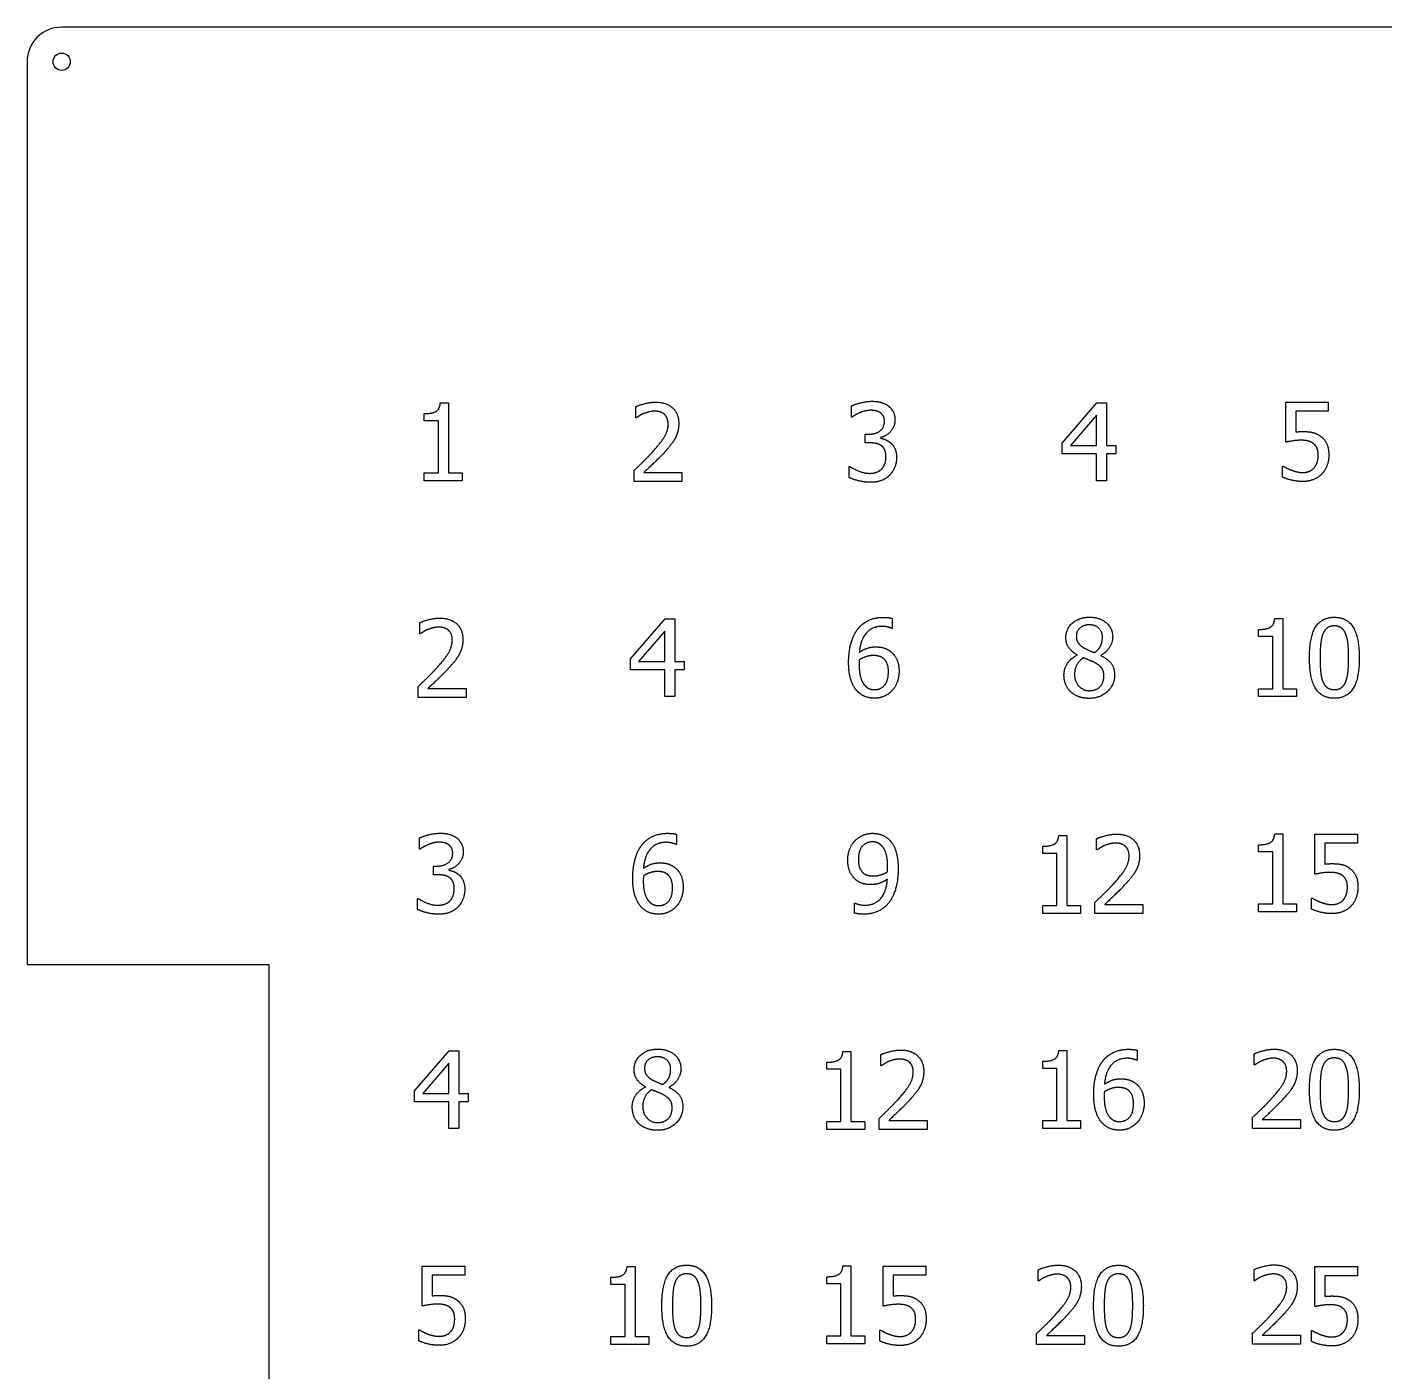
# Model space of a CAD drawing. Header units: millimetres. Extents: x -148 to 148, y -148 to 148.
# Drawn here: x -148.5 to 8.7, y -7.2 to 148.5 of the extents above; entities that cross this region are included whole.
import ezdxf

# ---------------------------------------------------------------- set-up
doc = ezdxf.new("R2010")
doc.units = ezdxf.units.MM

msp = doc.modelspace()

# ---------------------------------------------------------------- linework, layer by layer
for p, q in [((-49.66, 101), (-49.66, 100.92)), ((-26.91, 75.81), (-26.91, 75.84)), ((-24.17, 75.79), (-24.17, 75.76)), ((-99.66, 51), (-99.66, 50.92)), ((-76.91, 25.81), (-76.91, 25.84)), ((-74.17, 25.79), (-74.17, 25.76))]:
    msp.add_line(p, q)
msp.add_lwpolyline([(-148.5, 40), (-120.5, 40), (-120.5, -40), (-148.5, -40), (-148.5, -144.5, 0.414214), (-144.5, -148.5), (144.5, -148.5, 0.414214), (148.5, -144.5), (148.5, 144.5, 0.414214), (144.5, 148.5), (-144.5, 148.5, 0.414214), (-148.5, 144.5)], format="xyb", close=True)
for points in [[(-100.65, 105.01), (-99.72, 105.01), (-99.72, 96.9), (-98.12, 96.9), (-98.12, 95.99), (-102.51, 95.99), (-102.51, 96.9), (-100.88, 96.9), (-100.88, 102.94), (-102.51, 102.94), (-102.51, 103.76)], [(-77.97, 103.27), (-78.03, 103.27), (-78.03, 104.56)], [(-52.97, 103.36), (-53.05, 103.36), (-53.05, 104.64)], [(-2.75, 100.46), (-2.75, 105.09), (2.18, 105.09), (2.18, 104.04), (-1.59, 104.04), (-1.59, 101.64)], [(-50.94, 100.38), (-51.46, 100.38), (-51.46, 101.38), (-51.05, 101.38)], [(-53.29, 96.36), (-53.29, 97.64), (-53.21, 97.64)], [(-3.13, 96.42), (-3.13, 97.69), (-3.04, 97.69)], [(-77.09, 96.95), (-72.67, 96.95), (-72.67, 95.91), (-78.22, 95.91), (-78.22, 97.18)], [(-102.97, 78.27), (-103.03, 78.27), (-103.03, 79.56)], [(-48.31, 80.05), (-48.31, 78.9), (-48.36, 78.9)], [(-4.03, 80.03), (-3.1, 80.03), (-3.1, 71.92), (-1.5, 71.92), (-1.5, 71), (-5.89, 71), (-5.89, 71.92), (-4.26, 71.92), (-4.26, 77.95), (-5.89, 77.95), (-5.89, 78.78)], [(-102.09, 71.95), (-97.67, 71.95), (-97.67, 70.91), (-103.22, 70.91), (-103.22, 72.18)], [(-73.31, 55.05), (-73.31, 53.9), (-73.36, 53.9)], [(-4.03, 55.11), (-3.1, 55.11), (-3.1, 47), (-1.5, 47), (-1.5, 46.08), (-5.89, 46.08), (-5.89, 47), (-4.26, 47), (-4.26, 53.03), (-5.89, 53.03), (-5.89, 53.85)], [(0.62, 50.44), (0.62, 55.08), (5.56, 55.08), (5.56, 54.02), (1.78, 54.02), (1.78, 51.62)], [(-102.97, 53.36), (-103.05, 53.36), (-103.05, 54.64)], [(-29.03, 54.93), (-28.1, 54.93), (-28.1, 46.82), (-26.5, 46.82), (-26.5, 45.91), (-30.89, 45.91), (-30.89, 46.82), (-29.26, 46.82), (-29.26, 52.86), (-30.89, 52.86), (-30.89, 53.68)], [(-24.59, 53.27), (-24.65, 53.27), (-24.65, 54.56)], [(-100.94, 50.38), (-101.46, 50.38), (-101.46, 51.38), (-101.05, 51.38)], [(-103.29, 46.36), (-103.29, 47.64), (-103.21, 47.64)], [(-23.71, 46.95), (-19.29, 46.95), (-19.29, 45.91), (-24.84, 45.91), (-24.84, 47.18)], [(0.25, 46.4), (0.25, 47.68), (0.34, 47.68)], [(-52.69, 45.95), (-52.69, 47.1), (-52.63, 47.1)], [(-54.03, 29.93), (-53.1, 29.93), (-53.1, 21.82), (-51.5, 21.82), (-51.5, 20.91), (-55.89, 20.91), (-55.89, 21.82), (-54.26, 21.82), (-54.26, 27.86), (-55.89, 27.86), (-55.89, 28.68)], [(-29.03, 30.04), (-28.1, 30.04), (-28.1, 21.93), (-26.5, 21.93), (-26.5, 21.01), (-30.89, 21.01), (-30.89, 21.93), (-29.26, 21.93), (-29.26, 27.96), (-30.89, 27.96), (-30.89, 28.79)], [(-19.94, 30.05), (-19.94, 28.9), (-19.99, 28.9)], [(-49.59, 28.27), (-49.65, 28.27), (-49.65, 29.56)], [(-6.34, 28.37), (-6.41, 28.37), (-6.41, 29.65)], [(-48.71, 21.95), (-44.29, 21.95), (-44.29, 20.91), (-49.84, 20.91), (-49.84, 22.18)], [(-5.47, 22.04), (-1.05, 22.04), (-1.05, 21), (-6.6, 21), (-6.6, 22.28)], [(-102.75, 0.46), (-102.75, 5.09), (-97.82, 5.09), (-97.82, 4.04), (-101.59, 4.04), (-101.59, 1.64)], [(-79.03, 5.03), (-78.1, 5.03), (-78.1, -3.08), (-76.5, -3.08), (-76.5, -4), (-80.89, -4), (-80.89, -3.08), (-79.26, -3.08), (-79.26, 2.95), (-80.89, 2.95), (-80.89, 3.78)], [(-54.03, 5.11), (-53.1, 5.11), (-53.1, -3), (-51.5, -3), (-51.5, -3.92), (-55.89, -3.92), (-55.89, -3), (-54.26, -3), (-54.26, 3.03), (-55.89, 3.03), (-55.89, 3.85)], [(-49.38, 0.44), (-49.38, 5.08), (-44.44, 5.08), (-44.44, 4.02), (-48.22, 4.02), (-48.22, 1.62)], [(0.62, 0.39), (0.62, 5.03), (5.56, 5.03), (5.56, 3.97), (1.78, 3.97), (1.78, 1.57)], [(-31.34, 3.37), (-31.41, 3.37), (-31.41, 4.65)], [(-6.34, 3.39), (-6.41, 3.39), (-6.41, 4.68)], [(-103.13, -3.58), (-103.13, -2.31), (-103.04, -2.31)], [(-49.75, -3.6), (-49.75, -2.32), (-49.66, -2.32)], [(-30.47, -2.96), (-26.05, -2.96), (-26.05, -4), (-31.6, -4), (-31.6, -2.72)], [(-5.47, -2.93), (-1.05, -2.93), (-1.05, -3.97), (-6.6, -3.97), (-6.6, -2.7)], [(0.25, -3.65), (0.25, -2.38), (0.34, -2.38)]]:
    msp.add_lwpolyline(points)
for points in [[(-28.64, 99.09), (-28.64, 100.36), (-24.61, 105), (-23.5, 105), (-23.5, 100.06), (-22.43, 100.06), (-22.43, 99.09), (-23.5, 99.09), (-23.5, 96), (-24.66, 96), (-24.66, 99.09)], [(-24.66, 100.06), (-24.66, 103.58), (-27.69, 100.06)], [(-78.64, 74.09), (-78.64, 75.36), (-74.61, 80), (-73.5, 80), (-73.5, 75.06), (-72.43, 75.06), (-72.43, 74.09), (-73.5, 74.09), (-73.5, 71), (-74.66, 71), (-74.66, 74.09)], [(-74.66, 75.06), (-74.66, 78.58), (-77.69, 75.06)], [(-103.64, 24.09), (-103.64, 25.36), (-99.61, 30), (-98.5, 30), (-98.5, 25.06), (-97.43, 25.06), (-97.43, 24.09), (-98.5, 24.09), (-98.5, 21), (-99.66, 21), (-99.66, 24.09)], [(-99.66, 25.06), (-99.66, 28.58), (-102.69, 25.06)]]:
    msp.add_lwpolyline(points, close=True)
msp.add_circle((-144.5, 144.5), 1)
for points in [[(-102.51, 103.76), (-101.59, 103.76), (-100.71, 104.29), (-100.65, 105.01)], [(-78.03, 104.56), (-77.66, 104.74), (-76.32, 105.09), (-75.73, 105.09)], [(-75.81, 104.05), (-76.13, 104.05), (-76.79, 103.89), (-77.09, 103.77)], [(-74.71, 103.69), (-74.92, 103.87), (-75.48, 104.05), (-75.81, 104.05)], [(-75.73, 105.09), (-74.46, 105.09), (-73.04, 103.76), (-73.04, 102.62)], [(-53.05, 104.64), (-52.65, 104.85), (-51.3, 105.19), (-50.7, 105.19)], [(-52.08, 103.86), (-52.37, 103.74), (-52.8, 103.48), (-52.97, 103.36)], [(-50.79, 104.15), (-51.12, 104.15), (-51.77, 103.99), (-52.08, 103.86)], [(-49.7, 103.87), (-49.92, 104.02), (-50.48, 104.15), (-50.79, 104.15)], [(-50.7, 105.19), (-50.08, 105.19), (-49.17, 104.94), (-48.8, 104.68)], [(-49.22, 102.89), (-49.22, 103.24), (-49.49, 103.72), (-49.7, 103.87)], [(-48.8, 104.68), (-48.41, 104.39), (-48, 103.57), (-48, 103.02)], [(-77.09, 103.77), (-77.35, 103.67), (-77.82, 103.37), (-77.97, 103.27)], [(-76.05, 99.35), (-75.02, 100.48), (-74.27, 101.83), (-74.27, 102.56)], [(-74.27, 102.56), (-74.27, 102.94), (-74.5, 103.5), (-74.71, 103.69)], [(-73.04, 102.62), (-73.04, 102.09), (-73.29, 101.2), (-73.51, 100.82)], [(-51.05, 101.38), (-50.24, 101.38), (-49.22, 102.16), (-49.22, 102.89)], [(-48, 103.02), (-48, 102.27), (-48.98, 101.15), (-49.66, 101)], [(-73.51, 100.82), (-73.73, 100.43), (-74.36, 99.65), (-74.71, 99.28)], [(-49.66, 100.92), (-49.38, 100.86), (-48.73, 100.59), (-48.45, 100.33)], [(-0.97, 100.68), (-1.47, 100.68), (-2.45, 100.52), (-2.75, 100.46)], [(-1.59, 101.64), (-1.38, 101.67), (-0.95, 101.69), (-0.78, 101.69)], [(0.5, 100.26), (0.24, 100.49), (-0.51, 100.68), (-0.97, 100.68)], [(-0.78, 101.69), (-0.08, 101.69), (0.87, 101.46), (1.31, 101.13)], [(1.31, 101.13), (1.75, 100.79), (2.24, 99.77), (2.24, 98.95)], [(-78.22, 97.18), (-77.62, 97.74), (-76.56, 98.79), (-76.05, 99.35)], [(-74.71, 99.28), (-75.28, 98.66), (-76.67, 97.33), (-77.09, 96.95)], [(-49.59, 100.06), (-49.84, 100.24), (-50.54, 100.38), (-50.94, 100.38)], [(-49.05, 98.76), (-49.05, 99.25), (-49.33, 99.88), (-49.59, 100.06)], [(-48.45, 100.33), (-48.17, 100.08), (-47.82, 99.26), (-47.82, 98.67)], [(1.01, 98.96), (1.01, 99.44), (0.75, 100.06), (0.5, 100.26)], [(-53.21, 97.64), (-52.83, 97.36), (-51.54, 96.85), (-50.91, 96.85)], [(-49.54, 97.36), (-49.3, 97.63), (-49.05, 98.27), (-49.05, 98.76)], [(-47.82, 98.67), (-47.82, 98.06), (-48.24, 97.04), (-48.62, 96.64)], [(-3.04, 97.69), (-2.9, 97.59), (-2.38, 97.33), (-2.07, 97.21)], [(-0.75, 96.95), (-0.38, 96.95), (0.3, 97.21), (0.55, 97.5)], [(0.55, 97.5), (0.78, 97.76), (1.01, 98.48), (1.01, 98.96)], [(2.24, 98.95), (2.24, 98.3), (1.82, 97.2), (1.44, 96.79)], [(-50.84, 95.81), (-51.51, 95.81), (-52.84, 96.14), (-53.29, 96.36)], [(-50.91, 96.85), (-50.54, 96.85), (-49.79, 97.09), (-49.54, 97.36)], [(-48.62, 96.64), (-49.01, 96.23), (-50.13, 95.81), (-50.84, 95.81)], [(-0.77, 95.91), (-1.41, 95.91), (-2.67, 96.19), (-3.13, 96.42)], [(-2.07, 97.21), (-1.71, 97.09), (-1.12, 96.95), (-0.75, 96.95)], [(1.44, 96.79), (1.06, 96.38), (-0.07, 95.91), (-0.77, 95.91)], [(-28.21, 77.83), (-28.21, 78.85), (-26.68, 80.2), (-25.5, 80.2)], [(-25.5, 80.2), (-24.27, 80.2), (-22.79, 78.92), (-22.79, 77.91)], [(-103.03, 79.56), (-102.66, 79.74), (-101.32, 80.09), (-100.73, 80.09)], [(-102.09, 78.77), (-102.35, 78.67), (-102.82, 78.37), (-102.97, 78.27)], [(-100.81, 79.05), (-101.13, 79.05), (-101.79, 78.89), (-102.09, 78.77)], [(-99.71, 78.69), (-99.92, 78.87), (-100.48, 79.05), (-100.81, 79.05)], [(-100.73, 80.09), (-99.46, 80.09), (-98.04, 78.76), (-98.04, 77.62)], [(-99.27, 77.56), (-99.27, 77.94), (-99.5, 78.5), (-99.71, 78.69)], [(-53.37, 74.96), (-53.37, 76.14), (-52.88, 78.03), (-52.38, 78.73)], [(-52.38, 78.73), (-51.89, 79.41), (-50.35, 80.18), (-49.33, 80.18)], [(-49.49, 79.14), (-50.62, 79.14), (-52, 77.62), (-52.13, 76.13)], [(-48.36, 78.9), (-48.53, 78.98), (-49.14, 79.14), (-49.49, 79.14)], [(-49.33, 80.18), (-49.03, 80.18), (-48.51, 80.12), (-48.31, 80.05)], [(-25.51, 79.31), (-26.16, 79.31), (-27, 78.59), (-27, 77.97)], [(-23.98, 77.9), (-23.98, 78.5), (-24.79, 79.31), (-25.51, 79.31)], [(-5.89, 78.78), (-4.96, 78.78), (-4.09, 79.3), (-4.03, 80.03)], [(0, 75.5), (0, 77.93), (1.41, 80.19), (2.88, 80.19)], [(2.88, 79.19), (2.38, 79.19), (1.73, 78.71), (1.54, 78.24)], [(2.88, 80.19), (4.36, 80.19), (5.76, 77.85), (5.76, 75.5)], [(4.2, 78.25), (4.02, 78.71), (3.39, 79.19), (2.88, 79.19)], [(-101.05, 74.35), (-100.02, 75.48), (-99.27, 76.83), (-99.27, 77.56)], [(-98.04, 77.62), (-98.04, 77.09), (-98.29, 76.2), (-98.51, 75.82)], [(-26.91, 75.84), (-27.57, 76.23), (-28.21, 77.15), (-28.21, 77.83)], [(-27, 77.97), (-27, 77.53), (-26.57, 76.91), (-26.14, 76.66)], [(-24.87, 76.1), (-24.35, 76.5), (-23.98, 77.35), (-23.98, 77.9)], [(-22.79, 77.91), (-22.79, 77.31), (-23.5, 76.13), (-24.17, 75.79)], [(1.54, 78.24), (1.36, 77.78), (1.23, 76.38), (1.23, 75.5)], [(4.53, 75.5), (4.53, 76.43), (4.39, 77.79), (4.2, 78.25)], [(-98.51, 75.82), (-98.73, 75.43), (-99.36, 74.65), (-99.71, 74.28)], [(-52.13, 76.13), (-51.7, 76.43), (-50.79, 76.76), (-50.25, 76.76)], [(-50.52, 75.76), (-50.94, 75.76), (-51.74, 75.5), (-52.13, 75.26)], [(-49.37, 75.45), (-49.61, 75.63), (-50.21, 75.76), (-50.52, 75.76)], [(-50.25, 76.76), (-49.73, 76.76), (-48.94, 76.55), (-48.51, 76.23)], [(-48.51, 76.23), (-48.01, 75.85), (-47.53, 74.7), (-47.53, 73.93)], [(-28.43, 73.49), (-28.43, 74.22), (-27.65, 75.44), (-26.91, 75.81)], [(-26.19, 75.5), (-26.68, 75.17), (-27.21, 74.19), (-27.21, 73.57)], [(-24.87, 74.94), (-25.07, 75.06), (-25.76, 75.32), (-26.19, 75.5)], [(-26.14, 76.66), (-25.96, 76.56), (-25.19, 76.2), (-24.87, 76.1)], [(-24.17, 75.76), (-23.38, 75.39), (-22.57, 74.34), (-22.57, 73.51)], [(2.88, 70.81), (1.4, 70.81), (0, 73.13), (0, 75.5)], [(1.23, 75.5), (1.23, 74.55), (1.35, 73.28), (1.53, 72.78)], [(5.76, 75.5), (5.76, 73.08), (4.35, 70.81), (2.88, 70.81)], [(4.21, 72.76), (4.39, 73.21), (4.53, 74.58), (4.53, 75.5)], [(-103.22, 72.18), (-102.62, 72.74), (-101.56, 73.79), (-101.05, 74.35)], [(-99.71, 74.28), (-100.28, 73.66), (-101.67, 72.33), (-102.09, 71.95)], [(-52.37, 71.64), (-52.84, 72.13), (-53.37, 73.77), (-53.37, 74.96)], [(-52.13, 75.26), (-52.13, 75.13), (-52.15, 74.88), (-52.15, 74.69)], [(-52.15, 74.69), (-52.15, 73.76), (-51.78, 72.62), (-51.51, 72.32)], [(-48.76, 73.88), (-48.76, 74.43), (-49.05, 75.18), (-49.37, 75.45)], [(-47.53, 73.93), (-47.53, 73.24), (-47.99, 72.06), (-48.38, 71.67)], [(-23.81, 73.39), (-23.81, 73.95), (-24.25, 74.6), (-24.87, 74.94)], [(-50.38, 71.81), (-49.65, 71.81), (-48.76, 72.84), (-48.76, 73.88)], [(-27.66, 71.57), (-28.04, 71.93), (-28.43, 72.93), (-28.43, 73.49)], [(-27.21, 73.57), (-27.21, 72.76), (-26.23, 71.69), (-25.49, 71.69)], [(-22.57, 73.51), (-22.57, 72.36), (-24.25, 70.8), (-25.5, 70.8)], [(-25.49, 71.69), (-24.73, 71.69), (-23.81, 72.6), (-23.81, 73.39)], [(1.53, 72.78), (1.71, 72.32), (2.36, 71.81), (2.88, 71.81)], [(2.88, 71.81), (3.38, 71.81), (4.03, 72.29), (4.21, 72.76)], [(-50.39, 70.82), (-51, 70.82), (-52, 71.23), (-52.37, 71.64)], [(-51.51, 72.32), (-51.25, 72.03), (-50.7, 71.81), (-50.38, 71.81)], [(-48.38, 71.67), (-48.78, 71.25), (-49.79, 70.82), (-50.39, 70.82)], [(-25.5, 70.8), (-26.17, 70.8), (-27.27, 71.2), (-27.66, 71.57)], [(-103.05, 54.64), (-102.65, 54.85), (-101.3, 55.19), (-100.7, 55.19)], [(-100.7, 55.19), (-100.08, 55.19), (-99.17, 54.94), (-98.8, 54.68)], [(-77.38, 53.73), (-76.89, 54.41), (-75.35, 55.18), (-74.33, 55.18)], [(-74.33, 55.18), (-74.03, 55.18), (-73.51, 55.12), (-73.31, 55.05)], [(-52.62, 54.33), (-52.25, 54.73), (-51.16, 55.18), (-50.61, 55.18)], [(-50.61, 55.18), (-49.99, 55.18), (-48.98, 54.76), (-48.61, 54.37)], [(-24.65, 54.56), (-24.28, 54.74), (-22.95, 55.09), (-22.35, 55.09)], [(-22.35, 55.09), (-21.09, 55.09), (-19.67, 53.76), (-19.67, 52.62)], [(-5.89, 53.85), (-4.96, 53.85), (-4.09, 54.38), (-4.03, 55.11)], [(-102.08, 53.86), (-102.37, 53.74), (-102.8, 53.48), (-102.97, 53.36)], [(-100.79, 54.15), (-101.12, 54.15), (-101.77, 53.99), (-102.08, 53.86)], [(-99.7, 53.87), (-99.92, 54.02), (-100.48, 54.15), (-100.79, 54.15)], [(-99.22, 52.89), (-99.22, 53.24), (-99.49, 53.72), (-99.7, 53.87)], [(-98.8, 54.68), (-98.41, 54.39), (-98, 53.57), (-98, 53.02)], [(-78.37, 49.96), (-78.37, 51.14), (-77.88, 53.03), (-77.38, 53.73)], [(-74.49, 54.14), (-75.62, 54.14), (-77, 52.62), (-77.13, 51.13)], [(-73.36, 53.9), (-73.53, 53.98), (-74.14, 54.14), (-74.49, 54.14)], [(-53.47, 52.07), (-53.47, 52.76), (-53.02, 53.92), (-52.62, 54.33)], [(-50.62, 54.19), (-51.36, 54.19), (-52.24, 53.13), (-52.24, 52.12)], [(-49.49, 53.68), (-49.75, 53.98), (-50.3, 54.19), (-50.62, 54.19)], [(-48.85, 51.31), (-48.85, 52.22), (-49.19, 53.37), (-49.49, 53.68)], [(-48.61, 54.37), (-48.14, 53.87), (-47.63, 52.27), (-47.63, 51.04)], [(-30.89, 53.68), (-29.96, 53.68), (-29.09, 54.21), (-29.03, 54.93)], [(-23.71, 53.77), (-23.97, 53.67), (-24.44, 53.37), (-24.59, 53.27)], [(-22.44, 54.05), (-22.76, 54.05), (-23.41, 53.89), (-23.71, 53.77)], [(-21.34, 53.69), (-21.55, 53.87), (-22.1, 54.05), (-22.44, 54.05)], [(-20.89, 52.56), (-20.89, 52.94), (-21.12, 53.5), (-21.34, 53.69)], [(-101.05, 51.38), (-100.24, 51.38), (-99.22, 52.16), (-99.22, 52.89)], [(-98, 53.02), (-98, 52.27), (-98.98, 51.15), (-99.66, 51)], [(-52.49, 49.77), (-52.97, 50.15), (-53.47, 51.28), (-53.47, 52.07)], [(-52.24, 52.12), (-52.24, 51.55), (-51.95, 50.82), (-51.63, 50.55)], [(-22.67, 49.35), (-21.64, 50.48), (-20.89, 51.83), (-20.89, 52.56)], [(-19.67, 52.62), (-19.67, 52.09), (-19.91, 51.2), (-20.13, 50.82)], [(-99.59, 50.06), (-99.84, 50.24), (-100.54, 50.38), (-100.94, 50.38)], [(-99.66, 50.92), (-99.38, 50.86), (-98.73, 50.59), (-98.45, 50.33)], [(-98.45, 50.33), (-98.17, 50.08), (-97.82, 49.26), (-97.82, 48.67)], [(-77.13, 51.13), (-76.7, 51.43), (-75.79, 51.76), (-75.25, 51.76)], [(-75.52, 50.76), (-75.94, 50.76), (-76.74, 50.5), (-77.13, 50.26)], [(-74.37, 50.45), (-74.61, 50.63), (-75.21, 50.76), (-75.52, 50.76)], [(-75.25, 51.76), (-74.73, 51.76), (-73.94, 51.55), (-73.51, 51.23)], [(-73.76, 48.88), (-73.76, 49.43), (-74.05, 50.18), (-74.37, 50.45)], [(-73.51, 51.23), (-73.01, 50.85), (-72.53, 49.7), (-72.53, 48.93)], [(-51.63, 50.55), (-51.4, 50.37), (-50.82, 50.24), (-50.49, 50.24)], [(-50.49, 50.24), (-50.1, 50.24), (-49.21, 50.51), (-48.87, 50.74)], [(-48.87, 50.74), (-48.87, 50.82), (-48.85, 51.12), (-48.85, 51.31)], [(-47.63, 51.04), (-47.63, 49.92), (-48.14, 47.92), (-48.63, 47.26)], [(-20.13, 50.82), (-20.35, 50.43), (-20.99, 49.65), (-21.34, 49.28)], [(2.4, 50.66), (1.91, 50.66), (0.92, 50.51), (0.62, 50.44)], [(1.78, 51.62), (2, 51.65), (2.42, 51.67), (2.6, 51.67)], [(3.88, 50.24), (3.62, 50.47), (2.86, 50.66), (2.4, 50.66)], [(2.6, 51.67), (3.29, 51.67), (4.25, 51.45), (4.69, 51.11)], [(4.69, 51.11), (5.13, 50.78), (5.61, 49.76), (5.61, 48.94)], [(-99.05, 48.76), (-99.05, 49.25), (-99.33, 49.88), (-99.59, 50.06)], [(-99.54, 47.36), (-99.3, 47.63), (-99.05, 48.27), (-99.05, 48.76)], [(-77.37, 46.64), (-77.84, 47.13), (-78.37, 48.77), (-78.37, 49.96)], [(-77.13, 50.26), (-77.13, 50.13), (-77.15, 49.88), (-77.15, 49.69)], [(-77.15, 49.69), (-77.15, 48.76), (-76.78, 47.62), (-76.51, 47.32)], [(-75.38, 46.81), (-74.65, 46.81), (-73.76, 47.84), (-73.76, 48.88)], [(-72.53, 48.93), (-72.53, 48.24), (-72.99, 47.06), (-73.38, 46.67)], [(-50.76, 49.24), (-51.25, 49.24), (-52.08, 49.46), (-52.49, 49.77)], [(-51.51, 46.86), (-50.32, 46.86), (-48.98, 48.43), (-48.88, 49.87)], [(-48.88, 49.87), (-49.36, 49.54), (-50.24, 49.24), (-50.76, 49.24)], [(-24.84, 47.18), (-24.25, 47.74), (-23.18, 48.79), (-22.67, 49.35)], [(-21.34, 49.28), (-21.9, 48.66), (-23.3, 47.33), (-23.71, 46.95)], [(4.39, 48.95), (4.39, 49.43), (4.12, 50.04), (3.88, 50.24)], [(3.93, 47.48), (4.15, 47.75), (4.39, 48.47), (4.39, 48.95)], [(5.61, 48.94), (5.61, 48.29), (5.2, 47.18), (4.82, 46.77)], [(-103.21, 47.64), (-102.83, 47.36), (-101.54, 46.85), (-100.91, 46.85)], [(-100.91, 46.85), (-100.54, 46.85), (-99.79, 47.09), (-99.54, 47.36)], [(-97.82, 48.67), (-97.82, 48.06), (-98.24, 47.04), (-98.62, 46.64)], [(-76.51, 47.32), (-76.25, 47.03), (-75.7, 46.81), (-75.38, 46.81)], [(-48.63, 47.26), (-49.14, 46.56), (-50.6, 45.82), (-51.67, 45.82)], [(0.34, 47.68), (0.48, 47.58), (1, 47.31), (1.31, 47.2)], [(1.31, 47.2), (1.67, 47.07), (2.26, 46.93), (2.63, 46.93)], [(2.63, 46.93), (2.99, 46.93), (3.68, 47.2), (3.93, 47.48)], [(-100.84, 45.81), (-101.51, 45.81), (-102.84, 46.14), (-103.29, 46.36)], [(-98.62, 46.64), (-99.01, 46.23), (-100.13, 45.81), (-100.84, 45.81)], [(-75.39, 45.82), (-76, 45.82), (-77, 46.23), (-77.37, 46.64)], [(-73.38, 46.67), (-73.78, 46.25), (-74.79, 45.82), (-75.39, 45.82)], [(-51.67, 45.82), (-51.91, 45.82), (-52.45, 45.87), (-52.69, 45.95)], [(-52.63, 47.1), (-52.48, 47.02), (-51.83, 46.86), (-51.51, 46.86)], [(2.61, 45.89), (1.97, 45.89), (0.71, 46.18), (0.25, 46.4)], [(4.82, 46.77), (4.44, 46.36), (3.31, 45.89), (2.61, 45.89)], [(-78.21, 27.83), (-78.21, 28.85), (-76.68, 30.2), (-75.5, 30.2)], [(-75.5, 30.2), (-74.27, 30.2), (-72.79, 28.92), (-72.79, 27.91)], [(-55.89, 28.68), (-54.96, 28.68), (-54.09, 29.21), (-54.03, 29.93)], [(-49.65, 29.56), (-49.28, 29.74), (-47.95, 30.09), (-47.35, 30.09)], [(-47.35, 30.09), (-46.09, 30.09), (-44.67, 28.76), (-44.67, 27.62)], [(-30.89, 28.79), (-29.96, 28.79), (-29.09, 29.31), (-29.03, 30.04)], [(-24, 28.73), (-23.52, 29.41), (-21.97, 30.18), (-20.96, 30.18)], [(-20.96, 30.18), (-20.66, 30.18), (-20.13, 30.12), (-19.94, 30.05)], [(-6.41, 29.65), (-6.04, 29.83), (-4.7, 30.19), (-4.1, 30.19)], [(-4.1, 30.19), (-2.84, 30.19), (-1.42, 28.85), (-1.42, 27.72)], [(0, 25.49), (0, 27.93), (1.41, 30.18), (2.88, 30.18)], [(2.88, 30.18), (4.36, 30.18), (5.76, 27.85), (5.76, 25.5)], [(-75.51, 29.31), (-76.16, 29.31), (-77, 28.59), (-77, 27.97)], [(-73.98, 27.9), (-73.98, 28.5), (-74.79, 29.31), (-75.51, 29.31)], [(-48.71, 28.77), (-48.97, 28.67), (-49.44, 28.37), (-49.59, 28.27)], [(-47.44, 29.05), (-47.76, 29.05), (-48.41, 28.89), (-48.71, 28.77)], [(-46.34, 28.69), (-46.55, 28.87), (-47.1, 29.05), (-47.44, 29.05)], [(-45.89, 27.56), (-45.89, 27.94), (-46.12, 28.5), (-46.34, 28.69)], [(-24.99, 24.96), (-24.99, 26.14), (-24.51, 28.03), (-24, 28.73)], [(-21.12, 29.14), (-22.24, 29.14), (-23.62, 27.62), (-23.75, 26.13)], [(-19.99, 28.9), (-20.15, 28.98), (-20.77, 29.14), (-21.12, 29.14)], [(-5.47, 28.86), (-5.72, 28.76), (-6.2, 28.47), (-6.34, 28.37)], [(-4.19, 29.15), (-4.51, 29.15), (-5.17, 28.99), (-5.47, 28.86)], [(-3.09, 28.78), (-3.3, 28.96), (-3.85, 29.15), (-4.19, 29.15)], [(-2.64, 27.65), (-2.64, 28.03), (-2.88, 28.6), (-3.09, 28.78)], [(2.88, 29.18), (2.38, 29.18), (1.73, 28.71), (1.54, 28.24)], [(4.2, 28.25), (4.02, 28.71), (3.39, 29.18), (2.88, 29.18)], [(-76.91, 25.84), (-77.57, 26.23), (-78.21, 27.15), (-78.21, 27.83)], [(-77, 27.97), (-77, 27.53), (-76.57, 26.91), (-76.14, 26.66)], [(-74.87, 26.1), (-74.35, 26.5), (-73.98, 27.35), (-73.98, 27.9)], [(-72.79, 27.91), (-72.79, 27.31), (-73.5, 26.13), (-74.17, 25.79)], [(-47.67, 24.35), (-46.64, 25.48), (-45.89, 26.83), (-45.89, 27.56)], [(-44.67, 27.62), (-44.67, 27.09), (-44.91, 26.2), (-45.13, 25.82)], [(-23.75, 26.13), (-23.32, 26.43), (-22.41, 26.76), (-21.88, 26.76)], [(-21.88, 26.76), (-21.35, 26.76), (-20.56, 26.55), (-20.13, 26.23)], [(-4.42, 24.44), (-3.4, 25.57), (-2.64, 26.93), (-2.64, 27.65)], [(-1.42, 27.72), (-1.42, 27.18), (-1.67, 26.29), (-1.89, 25.92)], [(1.54, 28.24), (1.36, 27.78), (1.23, 26.38), (1.23, 25.49)], [(4.53, 25.5), (4.53, 26.43), (4.39, 27.79), (4.2, 28.25)], [(-78.43, 23.49), (-78.43, 24.22), (-77.65, 25.44), (-76.91, 25.81)], [(-76.19, 25.5), (-76.68, 25.17), (-77.21, 24.19), (-77.21, 23.57)], [(-74.87, 24.94), (-75.07, 25.06), (-75.76, 25.32), (-76.19, 25.5)], [(-76.14, 26.66), (-75.96, 26.56), (-75.19, 26.2), (-74.87, 26.1)], [(-74.17, 25.76), (-73.38, 25.39), (-72.57, 24.34), (-72.57, 23.51)], [(-45.13, 25.82), (-45.35, 25.43), (-45.99, 24.65), (-46.34, 24.28)], [(-23.75, 25.26), (-23.76, 25.13), (-23.77, 24.88), (-23.77, 24.69)], [(-22.15, 25.76), (-22.57, 25.76), (-23.36, 25.5), (-23.75, 25.26)], [(-20.99, 25.45), (-21.23, 25.63), (-21.83, 25.76), (-22.15, 25.76)], [(-20.38, 23.88), (-20.38, 24.43), (-20.67, 25.18), (-20.99, 25.45)], [(-20.13, 26.23), (-19.64, 25.85), (-19.15, 24.7), (-19.15, 23.93)], [(-1.89, 25.92), (-2.1, 25.52), (-2.74, 24.75), (-3.09, 24.38)], [(2.88, 20.81), (1.4, 20.81), (0, 23.12), (0, 25.49)], [(1.23, 25.49), (1.23, 24.54), (1.35, 23.28), (1.53, 22.78)], [(5.76, 25.5), (5.76, 23.08), (4.35, 20.81), (2.88, 20.81)], [(4.21, 22.76), (4.39, 23.2), (4.53, 24.57), (4.53, 25.5)], [(-73.81, 23.39), (-73.81, 23.95), (-74.25, 24.6), (-74.87, 24.94)], [(-49.84, 22.18), (-49.25, 22.74), (-48.18, 23.79), (-47.67, 24.35)], [(-46.34, 24.28), (-46.9, 23.66), (-48.3, 22.33), (-48.71, 21.95)], [(-24, 21.64), (-24.46, 22.13), (-24.99, 23.77), (-24.99, 24.96)], [(-23.77, 24.69), (-23.77, 23.76), (-23.41, 22.62), (-23.13, 22.32)], [(-22.01, 21.81), (-21.28, 21.81), (-20.38, 22.84), (-20.38, 23.88)], [(-19.15, 23.93), (-19.15, 23.24), (-19.61, 22.06), (-20, 21.67)], [(-6.6, 22.28), (-6, 22.84), (-4.93, 23.88), (-4.42, 24.44)], [(-3.09, 24.38), (-3.66, 23.76), (-5.05, 22.43), (-5.47, 22.04)], [(-77.66, 21.57), (-78.04, 21.93), (-78.43, 22.93), (-78.43, 23.49)], [(-77.21, 23.57), (-77.21, 22.76), (-76.23, 21.69), (-75.49, 21.69)], [(-72.57, 23.51), (-72.57, 22.36), (-74.25, 20.8), (-75.5, 20.8)], [(-75.49, 21.69), (-74.73, 21.69), (-73.81, 22.6), (-73.81, 23.39)], [(-23.13, 22.32), (-22.87, 22.03), (-22.32, 21.81), (-22.01, 21.81)], [(1.53, 22.78), (1.71, 22.31), (2.36, 21.81), (2.88, 21.81)], [(2.88, 21.81), (3.38, 21.81), (4.03, 22.28), (4.21, 22.76)], [(-75.5, 20.8), (-76.17, 20.8), (-77.27, 21.2), (-77.66, 21.57)], [(-22.01, 20.82), (-22.62, 20.82), (-23.62, 21.23), (-24, 21.64)], [(-20, 21.67), (-20.4, 21.25), (-21.41, 20.82), (-22.01, 20.82)], [(-80.89, 3.78), (-79.96, 3.78), (-79.09, 4.3), (-79.03, 5.03)], [(-75, 0.5), (-75, 2.93), (-73.59, 5.19), (-72.12, 5.19)], [(-72.12, 5.19), (-70.64, 5.19), (-69.24, 2.85), (-69.24, 0.5)], [(-55.89, 3.85), (-54.96, 3.85), (-54.09, 4.38), (-54.03, 5.11)], [(-31.41, 4.65), (-31.04, 4.83), (-29.7, 5.19), (-29.1, 5.19)], [(-29.1, 5.19), (-27.84, 5.19), (-26.42, 3.85), (-26.42, 2.72)], [(-25, 0.49), (-25, 2.93), (-23.59, 5.18), (-22.12, 5.18)], [(-22.12, 5.18), (-20.64, 5.18), (-19.24, 2.85), (-19.24, 0.5)], [(-6.41, 4.68), (-6.04, 4.86), (-4.7, 5.22), (-4.1, 5.22)], [(-4.1, 5.22), (-2.84, 5.22), (-1.42, 3.88), (-1.42, 2.74)], [(-73.46, 3.24), (-73.64, 2.78), (-73.77, 1.38), (-73.77, 0.5)], [(-72.12, 4.19), (-72.62, 4.19), (-73.27, 3.71), (-73.46, 3.24)], [(-70.8, 3.25), (-70.98, 3.71), (-71.61, 4.19), (-72.12, 4.19)], [(-70.47, 0.5), (-70.47, 1.43), (-70.61, 2.79), (-70.8, 3.25)], [(-30.47, 3.86), (-30.72, 3.76), (-31.2, 3.47), (-31.34, 3.37)], [(-29.19, 4.15), (-29.51, 4.15), (-30.17, 3.99), (-30.47, 3.86)], [(-28.09, 3.78), (-28.3, 3.96), (-28.85, 4.15), (-29.19, 4.15)], [(-27.64, 2.65), (-27.64, 3.03), (-27.88, 3.6), (-28.09, 3.78)], [(-23.46, 3.24), (-23.64, 2.78), (-23.77, 1.38), (-23.77, 0.49)], [(-22.12, 4.18), (-22.62, 4.18), (-23.27, 3.71), (-23.46, 3.24)], [(-20.8, 3.25), (-20.98, 3.71), (-21.61, 4.18), (-22.12, 4.18)], [(-20.47, 0.5), (-20.47, 1.43), (-20.61, 2.79), (-20.8, 3.25)], [(-5.47, 3.89), (-5.72, 3.79), (-6.2, 3.5), (-6.34, 3.39)], [(-4.19, 4.17), (-4.51, 4.17), (-5.17, 4.01), (-5.47, 3.89)], [(-3.09, 3.81), (-3.3, 3.99), (-3.85, 4.17), (-4.19, 4.17)], [(-2.64, 2.68), (-2.64, 3.06), (-2.88, 3.63), (-3.09, 3.81)], [(-101.59, 1.64), (-101.38, 1.67), (-100.95, 1.69), (-100.78, 1.69)], [(-100.78, 1.69), (-100.08, 1.69), (-99.13, 1.46), (-98.69, 1.13)], [(-48.22, 1.62), (-48, 1.65), (-47.58, 1.67), (-47.4, 1.67)], [(-47.4, 1.67), (-46.71, 1.67), (-45.75, 1.45), (-45.31, 1.11)], [(-29.42, -0.56), (-28.4, 0.57), (-27.64, 1.93), (-27.64, 2.65)], [(-26.42, 2.72), (-26.42, 2.18), (-26.67, 1.29), (-26.89, 0.92)], [(-4.42, -0.53), (-3.4, 0.6), (-2.64, 1.96), (-2.64, 2.68)], [(-1.42, 2.74), (-1.42, 2.21), (-1.67, 1.32), (-1.89, 0.94)], [(1.78, 1.57), (2, 1.6), (2.42, 1.62), (2.6, 1.62)], [(2.6, 1.62), (3.29, 1.62), (4.25, 1.39), (4.69, 1.06)], [(-100.97, 0.68), (-101.47, 0.68), (-102.45, 0.52), (-102.75, 0.46)], [(-99.5, 0.26), (-99.76, 0.49), (-100.51, 0.68), (-100.97, 0.68)], [(-98.99, -1.04), (-98.99, -0.56), (-99.25, 0.06), (-99.5, 0.26)], [(-98.69, 1.13), (-98.25, 0.79), (-97.76, -0.23), (-97.76, -1.05)], [(-72.12, -4.19), (-73.6, -4.19), (-75, -1.87), (-75, 0.5)], [(-73.77, 0.5), (-73.77, -0.45), (-73.65, -1.72), (-73.47, -2.22)], [(-69.24, 0.5), (-69.24, -1.92), (-70.65, -4.19), (-72.12, -4.19)], [(-70.79, -2.24), (-70.61, -1.79), (-70.47, -0.42), (-70.47, 0.5)], [(-47.6, 0.66), (-48.09, 0.66), (-49.08, 0.51), (-49.38, 0.44)], [(-46.12, 0.24), (-46.38, 0.47), (-47.14, 0.66), (-47.6, 0.66)], [(-45.61, -1.05), (-45.61, -0.57), (-45.88, 0.04), (-46.12, 0.24)], [(-45.31, 1.11), (-44.87, 0.78), (-44.39, -0.24), (-44.39, -1.06)], [(-26.89, 0.92), (-27.1, 0.52), (-27.74, -0.25), (-28.09, -0.62)], [(-22.12, -4.19), (-23.6, -4.19), (-25, -1.88), (-25, 0.49)], [(-23.77, 0.49), (-23.77, -0.46), (-23.65, -1.72), (-23.47, -2.22)], [(-19.24, 0.5), (-19.24, -1.92), (-20.65, -4.19), (-22.12, -4.19)], [(-20.79, -2.24), (-20.61, -1.8), (-20.47, -0.43), (-20.47, 0.5)], [(-1.89, 0.94), (-2.1, 0.55), (-2.74, -0.22), (-3.09, -0.6)], [(2.4, 0.61), (1.91, 0.61), (0.92, 0.45), (0.62, 0.39)], [(3.88, 0.19), (3.62, 0.42), (2.86, 0.61), (2.4, 0.61)], [(4.39, -1.11), (4.39, -0.63), (4.12, -0.01), (3.88, 0.19)], [(4.69, 1.06), (5.13, 0.72), (5.61, -0.3), (5.61, -1.11)], [(-99.45, -2.5), (-99.22, -2.24), (-98.99, -1.52), (-98.99, -1.04)], [(-97.76, -1.05), (-97.76, -1.7), (-98.18, -2.8), (-98.56, -3.21)], [(-46.07, -2.52), (-45.85, -2.25), (-45.61, -1.53), (-45.61, -1.05)], [(-44.39, -1.06), (-44.39, -1.71), (-44.8, -2.82), (-45.18, -3.23)], [(-31.6, -2.72), (-31, -2.16), (-29.93, -1.12), (-29.42, -0.56)], [(-28.09, -0.62), (-28.66, -1.24), (-30.05, -2.57), (-30.47, -2.96)], [(-6.6, -2.7), (-6, -2.14), (-4.93, -1.09), (-4.42, -0.53)], [(-3.09, -0.6), (-3.66, -1.22), (-5.05, -2.54), (-5.47, -2.93)], [(3.93, -2.57), (4.15, -2.3), (4.39, -1.59), (4.39, -1.11)], [(5.61, -1.11), (5.61, -1.76), (5.2, -2.87), (4.82, -3.28)], [(-103.04, -2.31), (-102.9, -2.41), (-102.38, -2.67), (-102.07, -2.79)], [(-102.07, -2.79), (-101.71, -2.91), (-101.12, -3.05), (-100.75, -3.05)], [(-100.75, -3.05), (-100.38, -3.05), (-99.7, -2.79), (-99.45, -2.5)], [(-73.47, -2.22), (-73.29, -2.68), (-72.64, -3.19), (-72.12, -3.19)], [(-72.12, -3.19), (-71.62, -3.19), (-70.97, -2.71), (-70.79, -2.24)], [(-49.66, -2.32), (-49.52, -2.42), (-49, -2.69), (-48.69, -2.8)], [(-48.69, -2.8), (-48.33, -2.93), (-47.74, -3.07), (-47.37, -3.07)], [(-47.37, -3.07), (-47.01, -3.07), (-46.32, -2.8), (-46.07, -2.52)], [(-23.47, -2.22), (-23.29, -2.69), (-22.64, -3.19), (-22.12, -3.19)], [(-22.12, -3.19), (-21.62, -3.19), (-20.97, -2.72), (-20.79, -2.24)], [(0.34, -2.38), (0.48, -2.48), (1, -2.74), (1.31, -2.86)], [(1.31, -2.86), (1.67, -2.98), (2.26, -3.12), (2.63, -3.12)], [(2.63, -3.12), (2.99, -3.12), (3.68, -2.86), (3.93, -2.57)], [(-100.77, -4.09), (-101.41, -4.09), (-102.67, -3.81), (-103.13, -3.58)], [(-98.56, -3.21), (-98.94, -3.62), (-100.07, -4.09), (-100.77, -4.09)], [(-47.39, -4.11), (-48.03, -4.11), (-49.29, -3.82), (-49.75, -3.6)], [(-45.18, -3.23), (-45.56, -3.64), (-46.69, -4.11), (-47.39, -4.11)], [(2.61, -4.16), (1.97, -4.16), (0.71, -3.88), (0.25, -3.65)], [(4.82, -3.28), (4.44, -3.69), (3.31, -4.16), (2.61, -4.16)]]:
    msp.add_open_spline(points, degree=2)

doc.saveas('drawing.dxf')
